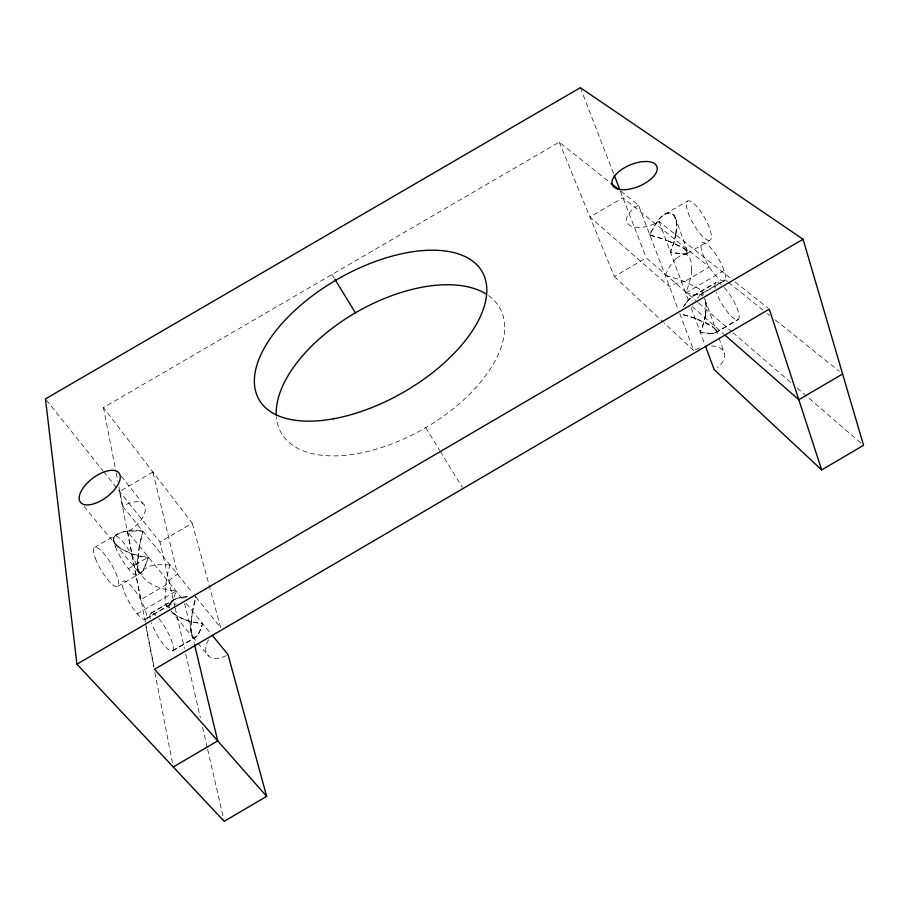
<?xml version="1.0" encoding="UTF-8"?>
<svg xmlns="http://www.w3.org/2000/svg" width="909" height="909" viewBox="0 0 909 909"><rect width="100%" height="100%" fill="white"/><g stroke="black" fill="none" stroke-linecap="round" stroke-linejoin="round"><path stroke-width="0.68" stroke-dasharray="4.54 3.41" d="M691.669 270.155L691.329 262.519L689.499 257.383A16.123 9.158 -74.1 0 0 686.09 254.622L681.932 254.85L676.91 257.963M137.793 558.637C136.498 563.83 138.077 581.328 144.236 568.25M191.083 621.813C189.163 627.028 191.924 645.06 198.389 633.789M137.85 557.967L138.997 548.627M191.14 621.165L192.072 613.473M705.668 314.412L706.157 305.515L704.77 298.868M675.989 233.079C680.591 216.262 668.558 203.98 657.207 221.91M675.83 234.067L676.478 222.978L674.637 216.047A16.612 9.09 -73.3 0 0 670.547 212.854C659.525 213.763 654.241 226.193 649.855 234.999L666.081 240.056M705.52 315.355L706.168 305.799L704.657 298.606M192.219 612.552L191.038 631.221A15.726 4.261 -83.6 0 0 192.299 636.493C198.082 640.686 200.798 627.664 202.65 623.551A39.916 22.589 15.5 0 1 185.334 619.938L176.88 615.972L171.119 611.2M139.1 547.991L142.815 531.186L128.419 531.015M192.174 612.848L195.878 596.997L195.276 596.94M675.887 233.749L673.694 243.033L670.388 251.929L681.42 253.952M705.566 315.037L703.452 323.831L700.237 332.149L710.577 333.558M127.839 531.083C92.411 537.151 133.407 559.001 148.337 557.069L144.417 567.875M113.648 538.094L114.023 537.219M198.582 633.459L199.48 631.698A40.644 10.988 -83.3 0 0 201.025 628.153A42.859 11.578 -83.3 0 0 202.65 623.551L193.81 622.267L185.05 619.79M683.443 306.89L684.057 305.901M684.375 305.424L686.681 302.208M114.25 536.844C118.238 531.81 125.442 531.333 131.362 530.799A43.848 23.702 13.9 0 1 136.68 530.742M656.855 222.398L655.162 224.898A43.587 24.202 -73.8 0 0 652.514 229.454M170.097 604.701L144.531 619.654L170.097 604.701A22.589 12.681 -38.8 0 0 176.107 603.962M687.022 301.765C690.442 297.516 696.771 291.414 702.407 295.459A15.692 9.226 -75.1 0 0 700.169 294.277C693.487 293.232 688.59 299.686 685.045 304.413A41.2 24.52 -75.7 0 0 683.682 306.492M727.461 281.597L725.246 279.824L700.021 294.584L702.35 293.505L701.759 291.244A15.942 3.693 22.7 0 0 698.362 288.38L684.636 281.506A22.452 12.533 -21 0 0 669.467 286.574L589.941 217.001L622.949 197.742L709.338 267.053L684.636 281.506M681.818 253.986L686.522 253.804L687.908 252.361L675.421 217.762M675.876 234.067A41.95 22.645 -73.8 0 1 670.353 251.895A44.359 9.283 21.9 0 0 675.387 253.043A42.064 8.806 22 0 0 679.387 253.713C681.409 253.906 689.408 255.384 687.386 251.282A16.317 3.431 22.2 0 0 683.261 247.975L665.786 239.953M117.795 586.441L141.1 572.806L145.281 565.932A42.325 9.681 -82.3 0 0 146.758 562.046A44.632 10.192 -82.3 0 0 148.337 557.069A42.2 22.168 13.9 0 1 129.976 553.036L119.874 548.127L114.579 543.173A16.76 8.931 13.4 0 1 113.636 538.048M187.538 596.781C180.936 597.19 168.551 598.52 169.199 607.507A15.828 9.09 15.1 0 0 169.279 607.848L169.199 607.507A15.783 9.056 15.1 0 1 169.188 604.996C170.903 599.747 177.107 598.258 181.936 597.338M710.952 333.569C723.166 333.467 709.634 323.354 704.668 322.32M700.237 332.149A42.598 10.726 22.9 0 0 704.941 333.024A40.405 10.181 22.9 0 0 708.679 333.467L715.269 332.933L737.597 319.775M151.099 613.166L173.392 600.099M150.655 613.45L174.073 599.735M724.314 280.847A22.032 6.102 59.5 0 1 702.964 254.531A22.032 6.102 59.5 0 1 712.554 249.998A22.032 6.102 59.5 0 1 724.314 280.847L701.941 293.925M172.369 650.958L195.412 637.448M715.383 332.876L738.131 319.559M94.57 547.388L117.579 533.958M664.877 214.331L687.534 201.105M174.926 607.007L159.984 542.025L192.219 523.186L103.444 407.596L559.228 142.145L609.882 182.402M559.228 142.145L614.359 276.495L646.242 257.861L697.623 302.186M128.385 568.727L148.337 557.069M687.397 253.429L710.043 240.203A22.555 6.397 60.1 0 0 698.26 208.297A22.555 6.397 60.1 0 0 688.352 213.285A22.555 6.397 60.1 0 0 710.043 240.203M137.191 613.893L176.141 591.1M685.67 292.993L724.109 270.496M693.715 295.63L715.735 282.767M693.044 296.05L716.224 282.494M172.778 650.617L195.333 637.504M715.463 332.83L716.44 331.66L715.837 329.842M140.736 573.022L138.657 572.068A16.373 3.761 -82.6 0 1 137.645 566.875L139.145 547.673A42.859 10.022 -82.6 0 1 142.872 531.424M168.449 606.133L166.961 606.087L165.972 604.769A16.044 4.022 -83.1 0 1 165.018 600.451L165.677 585.066A40.246 10.26 -83.1 0 1 169.972 564.875M700.021 294.584L700.055 294.584A22.452 12.533 -21 0 1 695.919 300.027M182.47 597.258L185.254 596.929A41.439 24.088 15.7 0 1 187.652 596.781M695.215 318.355L679.807 313.764L693.84 350.647L663.9 322.729M666.695 240.283L667.297 240.521M695.794 318.57L696.374 318.786M184.447 619.574L176.596 615.791L170.937 610.973L192.856 637.3M667.91 240.749L674.126 243.305M696.964 319.014L702.907 321.502M674.728 243.578L675.342 243.851M675.944 244.123L683.943 248.418L687.818 252.009M703.498 321.775L704.089 322.047M620.892 191.163L638.516 205.161L677.898 308.73M638.516 205.161A23.543 11.885 -22.1 0 0 629.028 224.875A23.543 11.885 -22.1 0 0 659.059 221.501L730.711 278.449M735.12 281.96L768.185 308.242M728.575 282.494L762.901 310.026M767.321 313.582L769.537 315.366M775.082 319.798L839.302 371.327M698.691 303.106L731.881 331.728M732.949 332.66L791.83 383.439M797.182 388.063L863.55 445.308M692.079 306.344L724.098 334.364M614.359 276.495L662.877 321.763M192.526 636.891L196.98 642.209M197.878 643.265L208.559 656.014M138.009 570.011L142.009 574.806A16.226 8.988 14.2 0 0 142.849 576.999L146.542 581.09L153.144 585.112A38.894 21.282 14.6 0 0 176.096 590.941A39.269 9.829 -82.8 0 1 170.097 604.849M115.125 543.934L139.145 572.795M84.026 506.438L114.989 543.752M166.199 605.212L168.506 608.007M118.909 486.792L122.715 506.245A23.702 12.033 -37.6 0 1 145.213 507.358A23.702 12.033 -37.6 0 1 127.715 531.833L183.436 600.031M186.3 603.531L210.706 633.414M122.715 506.245L192.492 592.793M195.878 596.997L220.728 627.812L192.219 523.186M46.336 400.028L102.785 470.555M103.66 471.657L159.984 542.025M121.227 476.157L142.747 503.37M331.944 274.518L334.148 278.109M425.73 427.628L439.626 450.319M440.365 451.512L462.306 487.338M580.317 87.673L613.814 174.153M620.415 191.197L646.242 257.861M659.059 221.501L689.408 303.049M691.249 307.992L704.668 344.045M702.066 291.641L703.316 295.027M705.02 299.504L718.44 336.728M718.917 338.023L724.564 353.612M685.841 249.77L687.954 255.622M184.584 603.371L194.196 643.254M175.244 608.394L184.459 648.492M185.731 654.025L200.355 717.621M202.582 727.302L207.343 748.039M207.661 749.425L223.875 819.941M103.444 407.596L115.932 471.51M116.204 472.896L117.829 481.236M127.715 531.833L145.338 622.063M145.61 623.449L154.019 666.479M145.894 626.608L153.757 666.911M154.837 672.467L172.46 762.821M650.071 235.17A42.598 9.113 22.2 0 1 665.82 240.044M649.617 234.806A46.098 26.293 -74.2 0 1 652.31 229.204M136.555 530.436A46.37 25.782 14.3 0 1 142.77 530.867M158.905 618.643A21.691 5.363 60.3 0 1 172.721 644.254A21.691 5.363 60.3 0 1 166.438 647.81A21.691 5.363 60.3 0 1 151.462 622.858M150.258 618.597A21.691 5.363 60.3 0 1 155.916 615.495M192.288 612.609A41.144 11.328 -83.7 0 1 195.935 597.213M195.446 596.668A43.825 26.122 16.2 0 1 195.821 596.702M724.303 287.585A21.543 5.829 59 0 1 738.574 312.73A21.543 5.829 59 0 1 731.859 316.775A21.543 5.829 59 0 1 716.337 292.38M715.156 288.21A21.543 5.829 59 0 1 721.11 284.517M705.554 315.355A39.689 23.009 -75.5 0 1 700.203 332.103M715.872 329.876A15.68 3.954 23.2 0 0 711.747 326.274L694.931 318.241A40.894 10.499 23.2 0 0 679.977 313.912M488.508 295.607A125.874 67.289 -29.8 0 1 423.56 428.878A125.874 67.289 -29.8 0 1 276.336 416.686M170.006 565.103A39.712 22.123 14.6 0 0 149.133 566.398L144.111 569.25L141.986 572.715A16.226 8.988 14.2 0 0 142.009 574.806M691.806 270.121A38.678 21.702 -74.6 0 1 685.545 292.868A39.03 9.033 22.4 0 0 700.157 294.664M665.502 275.552A40.007 9.26 22.5 0 1 684.625 281.597M665.274 275.359A39.485 22.691 -74.7 0 1 676.864 257.747M226.341 655.537A21.725 13.101 -39.8 0 1 208.343 655.821A21.725 13.101 -39.8 0 1 208.945 639.163M711.452 345.92A21.589 12.965 -19.9 0 1 717.36 367.52M695.487 349.749A21.589 12.965 -19.9 0 1 701.123 347.443M152.917 472.021L119.545 491.496L140.645 599.701L165.677 585.066A22.589 12.681 -38.8 0 1 177.573 574.283L152.917 472.021M95.4 558.456A22.714 5.886 59.3 0 0 117.306 586.657A22.714 5.886 59.3 0 0 105.637 555.763A22.714 5.886 59.3 0 0 95.4 558.456M124.544 592.634A22.18 5.624 59.8 0 0 145.531 619.54A22.18 5.624 59.8 0 0 133.521 588.714A22.18 5.624 59.8 0 0 124.544 592.634M115.329 546.684A22.714 5.477 59.3 0 0 136.964 575.158A22.714 5.477 59.3 0 0 125.056 544.536A22.714 5.477 59.3 0 0 115.329 546.684"/><path stroke-width="1.36" d="M212.308 635.368L228.034 654.616L266.644 796.352L224.193 821.327L76.947 664.218L45.45 398.926L580.317 87.673L803.067 239.249L863.55 445.308L821.691 469.93L714.19 369.633L705.543 346.409M76.947 664.218L803.067 239.249M173.267 766.991L217.728 740.88L194.526 644.629M842.62 373.997L798.806 399.721L725.166 335.296M610.984 183.277L618.688 189.413M266.644 796.352L154.564 669.251L769.287 309.117L821.691 469.93M334.876 279.302L355.408 312.821M614.325 175.471L619.904 189.879M276.256 415.322A125.874 67.289 -29.8 0 1 356.328 312.287A125.874 67.289 -29.8 0 1 486.304 294.13M95.218 503.359A24.213 11.692 -37.1 0 0 119.329 473.453A24.213 11.692 -37.1 0 0 84.582 486.042A24.213 11.692 -37.1 0 0 95.218 503.359M625.449 189.64A24.054 11.544 -22.6 0 0 657.105 167.358A24.054 11.544 -22.6 0 0 621.211 169.824A24.054 11.544 -22.6 0 0 625.449 189.64M333.512 418.788A128.578 65.414 -29.8 0 0 484.531 276.813A128.578 65.414 -29.8 0 0 293.755 311.446A128.578 65.414 -29.8 0 0 333.512 418.788"/></g></svg>
